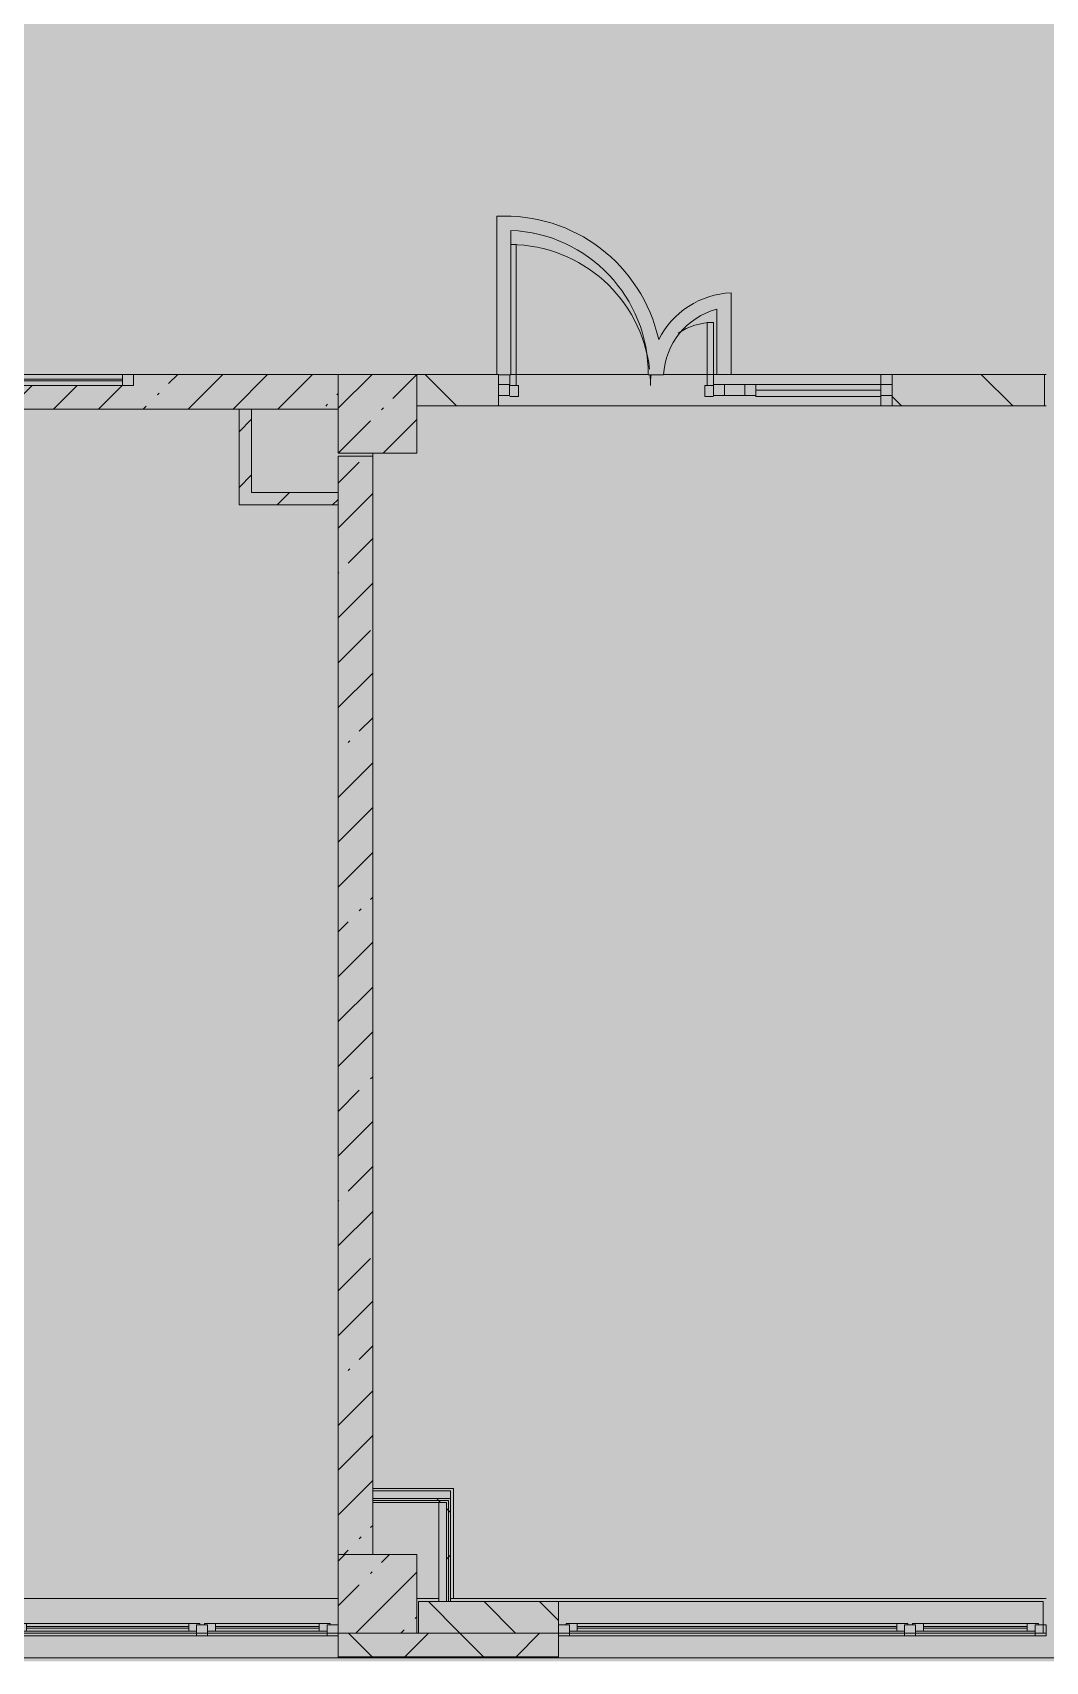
# Model space of a CAD drawing. Header units: millimetres. Extents: x 35363 to 232034, y -8553 to 29000.
# Drawn here: x 150492 to 156929, y -280 to 10073 of the extents above; entities that cross this region are included whole.
import ezdxf

# ---------------------------------------------------------------- set-up
doc = ezdxf.new("R2010")
doc.units = ezdxf.units.MM
doc.layers.add('A-DETL-GENF-1', color=7, linetype='Continuous', lineweight=9, true_color=0xc0c0c0, transparency=0.4)
for name, color, linetype, lineweight, true_color in [('A-DETL-GENF-4', 7, 'Continuous', 5, 0xb7b7b7), ('A-DOOR-4', 7, 'Continuous', 5, 0xe2e2e2), ('A-DOOR-5', 7, 'Continuous', 5, 0xb7b7b7), ('A-FLOR-2', 7, 'Continuous', 5, 0xb7b7b7), ('A-GLAZ-3', 7, 'Continuous', 5, 0x737373), ('A-GLAZ-CURT-3', 7, 'Continuous', 5, 0x737373), ('A-GLAZ-CWMG-4', 7, 'Continuous', 5, 0x737373), ('A-WALL-3', 7, 'Continuous', 9, 0x737373), ('A-WALL-4', 7, 'Continuous', 5, 0x737373), ('I-WALL-1', 7, 'Continuous', 5, 0xe7e7e7), ('I-WALL-4', 7, 'Continuous', 5, 0x737373), ('S-COLS-2', 7, 'Continuous', 5, 0x737373)]:
    doc.layers.add(name, color=color, linetype=linetype, lineweight=lineweight, true_color=true_color)
for name, color, linetype, lineweight in [('A-WALL-2', 7, 'Continuous', 5), ('I-WALL-3', 7, 'Continuous', 5), ('S-COLS-1', 7, 'Continuous', 5)]:
    doc.layers.add(name, color=color, linetype=linetype, lineweight=lineweight)
pattern_1 = [(45, (105024.03, 0), (-285.123, 285.123), []), (45, (105309.15, 0), (-285.123, 285.123), [504.031, -100.806, 16.764, -84.042])]
pattern_2 = [(45, (105024.03, 0), (-176.7767, 176.7767), [])]
pattern_3 = [(45, (105024, 0), (-530.33, 530.33), []), (135, (105024, 0), (-530.33, -530.33), [])]

# ---------------------------------------------------------------- blocks, each defined once
blk = doc.blocks.new('BSC_Колонна _Прямоугольная - 500х500-V54-2_6_2_птичка')
at = {"layer": 'S-COLS-1'}
h = blk.add_hatch(dxfattribs=at)
h.set_pattern_fill('FP_67', color=256, style=0, pattern_type=2)
h.set_pattern_definition([(45, (-47660, -7650), (-285.123, 285.123), []), (45, (-47374.88, -7650), (-285.123, 285.123), [504.031, -100.806, 16.764, -84.042])])
h.paths.add_polyline_path([(-250, -250), (250, -250), (250, 250), (-250, 250)])
at = {"layer": 'S-COLS-2'}
for p, q in [((250, 250), (-250, 250)), ((-250, 250), (-250, -250)), ((250, -250), (250, 250)), ((-250, -250), (250, -250))]:
    blk.add_line(p, q, dxfattribs=at)
blk = doc.blocks.new('BSC_Колонна _Прямоугольная - 500х500-V61-2_6_2_птичка')
at = {"layer": 'S-COLS-1'}
h = blk.add_hatch(dxfattribs=at)
h.set_pattern_fill('FP_74', color=256, style=0, pattern_type=2)
h.set_pattern_definition([(45, (-47660, -150), (-285.123, 285.123), []), (45, (-47374.88, -150), (-285.123, 285.123), [504.031, -100.806, 16.764, -84.042])])
h.paths.add_polyline_path([(-250, -250), (250, -250), (250, 250), (-250, 250), (-250, -86)])
at = {"layer": 'S-COLS-2'}
for p, q in [((250, 250), (-250, 250)), ((-250, 250), (-250, -250)), ((250, -250), (250, 250)), ((-250, -250), (250, -250))]:
    blk.add_line(p, q, dxfattribs=at)
blk = doc.blocks.new('120_Окно_СКБ_2Ст - 120_Окно_СКБ_2Ст 3100х2500 _мал_ створка слева-2_-V94-2_6_2_птичка')
at = {"layer": 'A-GLAZ-3'}
for p, q in [((-1550, -127), (-1550, -57)), ((-1550, -57), (-1480, -57)), ((1550, -57), (-1550, -57)), ((-1480, -57), (-1480, -127)), ((-720, -87), (-1480, -87)), ((-1480, -87), (-1480, -127)), ((-1430, -137), (-1430, -87)), ((-770, -137), (-770, -87)), ((-720, -127), (-720, -57)), ((-720, -57), (-650, -57)), ((-720, -127), (-720, -87)), ((-650, -57), (-650, -127)), ((1480, -87), (-650, -87)), ((-650, -87), (-650, -127)), ((-600, -137), (-600, -87)), ((1430, -137), (1430, -87)), ((1480, -127), (1480, -57)), ((1480, -57), (1550, -57)), ((1480, -127), (1480, -87)), ((1550, -57), (1550, -127)), ((-1480, -127), (-1550, -127)), ((-1550, -127), (-1500, -127)), ((-1480, -127), (-1500, -127)), ((-1500, -127), (-1500, -137)), ((-1500, -137), (-700, -137)), ((-700, -137), (-1500, -137)), ((-1430, -107), (-770, -107)), ((-770, -117), (-1430, -117)), ((-650, -127), (-720, -127)), ((-700, -127), (-720, -127)), ((-700, -127), (-670, -127)), ((-700, -137), (-700, -127)), ((-650, -127), (-670, -127)), ((-670, -127), (-670, -137)), ((-670, -137), (1500, -137)), ((1500, -137), (-670, -137)), ((-600, -107), (1430, -107)), ((1430, -117), (-600, -117)), ((1550, -127), (1480, -127)), ((1500, -127), (1480, -127)), ((1500, -127), (1550, -127)), ((1500, -137), (1500, -127))]:
    blk.add_line(p, q, dxfattribs=at)
blk = doc.blocks.new('120_Окно_СКБ_2Ст - 120_Окно_СКБ_2Ст 2100х2500 _мал створка СЛЕВА_-V96-2_6_2_птичка')
at = {"layer": 'A-GLAZ-3'}
for p, q in [((-1050, -127), (-1050, -57)), ((-1050, -57), (-980, -57)), ((1050, -57), (-1050, -57)), ((-980, -57), (-980, -127)), ((-220, -87), (-980, -87)), ((-980, -87), (-980, -127)), ((-930, -137), (-930, -87)), ((-270, -137), (-270, -87)), ((-220, -127), (-220, -57)), ((-220, -57), (-150, -57)), ((-220, -127), (-220, -87)), ((-150, -57), (-150, -127)), ((980, -87), (-150, -87)), ((-150, -87), (-150, -127)), ((-100, -137), (-100, -87)), ((930, -137), (930, -87)), ((980, -127), (980, -57)), ((980, -57), (1050, -57)), ((980, -127), (980, -87)), ((1050, -57), (1050, -127)), ((-980, -127), (-1050, -127)), ((-1050, -127), (-1000, -127)), ((-980, -127), (-1000, -127)), ((-1000, -127), (-1000, -137)), ((-1000, -137), (-200, -137)), ((-200, -137), (-1000, -137)), ((-930, -107), (-270, -107)), ((-270, -117), (-930, -117)), ((-150, -127), (-220, -127)), ((-200, -127), (-220, -127)), ((-200, -127), (-170, -127)), ((-200, -137), (-200, -127)), ((-150, -127), (-170, -127)), ((-170, -127), (-170, -137)), ((-170, -137), (1000, -137)), ((1000, -137), (-170, -137)), ((-100, -107), (930, -107)), ((930, -117), (-100, -117)), ((1050, -127), (980, -127)), ((1000, -127), (980, -127)), ((1000, -127), (1050, -127)), ((1000, -137), (1000, -127))]:
    blk.add_line(p, q, dxfattribs=at)
blk = doc.blocks.new('120_Окно_СКБ_1Ст - 120_Окно_СКБ_1Ст 400х1200 EI30-24228621-2_6_2_птичка')
at = {"layer": 'A-GLAZ-3'}
for p, q in [((-600, 40), (-600, 110)), ((-600, 110), (-530, 110)), ((600, 110), (-600, 110)), ((-530, 110), (-530, 40)), ((530, 40), (530, 110)), ((530, 110), (600, 110)), ((600, 110), (600, 40)), ((-530, 40), (-600, 40)), ((-600, 40), (600, 40)), ((530, 80), (-530, 80)), ((530, 70), (-530, 70)), ((600, 40), (530, 40))]:
    blk.add_line(p, q, dxfattribs=at)
blk = doc.blocks.new('Прямоугольный импост - 50 x 70 мм-V207-2_6_2_птичка')
at = {"layer": 'A-GLAZ-CWMG-4'}
for p, q in [((-70, 35), (0, 35)), ((-70, -35), (-70, 35)), ((0, 35), (0, -35)), ((0, -35), (-70, -35))]:
    blk.add_line(p, q, dxfattribs=at)
blk = doc.blocks.new('Дверь_Витражная_остекление_ - ДВН_ДАО_Главный вход_1200 в свету-V215-2_6_2_птичка')
at = {"layer": 'A-DOOR-4'}
for points in [[(-647, 30), (-607, 30), (-607, 925), (-639, 925), (-639, 97), (-647, 97), (-647, 35)], [(647, 30), (647, 430), (607, 430), (607, 30)]]:
    blk.add_hatch(color=256, dxfattribs=at).paths.add_polyline_path(points)
at = {"layer": 'A-DETL-GENF-4'}
for p, q in [((-607, 925), (-639, 925)), ((-607, 30), (-607, 925)), ((647, 430), (607, 430)), ((607, 430), (607, 30)), ((647, 35), (647, 430)), ((-647, 97), (-647, 35)), ((-647, 30), (-607, 30)), ((-592, 30), (-647, 30)), ((-592, -40), (-592, 30)), ((592, -40), (592, 30)), ((592, 30), (647, 30)), ((607, 30), (647, 30)), ((-647, -40), (-592, -40)), ((647, -40), (592, -40))]:
    blk.add_line(p, q, dxfattribs=at)
at = {"layer": 'A-DOOR-5'}
for p, q in [((647, 430), (647, 35)), ((-647, 97), (-647, 35))]:
    blk.add_line(p, q, dxfattribs=at)
for centre, radius, start, end in [((-647, 30), 895, 6.6442, 89.4744), ((647, 30), 400, 90, 124.0488), ((-647, 30), 895, 360, 4.3606), ((647, 30), 400, 170.1518, 180)]:
    blk.add_arc(centre, radius, start, end, dxfattribs=at)
blk = doc.blocks.new('Системная панель - Стемалит - 40мм-V209-2_6_2_птичка')
at = {"layer": 'A-GLAZ-CURT-3'}
for p, q in [((65, 35), (-65, 35)), ((-65, 35), (-65, -35)), ((65, -35), (65, 35)), ((-65, -35), (65, -35))]:
    blk.add_line(p, q, dxfattribs=at)
blk = doc.blocks.new('Прямоугольный импост - 50 x 70 мм-V210-2_6_2_птичка')
at = {"layer": 'A-GLAZ-CWMG-4'}
for p, q in [((-35, 35), (35, 35)), ((-35, -35), (-35, 35)), ((35, 35), (35, -35)), ((35, -35), (-35, -35))]:
    blk.add_line(p, q, dxfattribs=at)
blk = doc.blocks.new('Прямоугольный импост - 50 x 70 мм-V211-2_6_2_птичка')
at = {"layer": 'A-GLAZ-CWMG-4'}
for p, q in [((0, 35), (-70, 35)), ((-70, 35), (-70, -35)), ((0, -35), (0, 35)), ((-70, -35), (0, -35))]:
    blk.add_line(p, q, dxfattribs=at)
blk = doc.blocks.new('Системная панель - Стекло - 40мм-V216-2_6_2_птичка')
at = {"layer": 'A-GLAZ-CURT-3'}
for p, q in [((397.5, 0), (-397.5, 0)), ((-397.5, 0), (-397.5, -40)), ((397.5, -40), (397.5, 0)), ((-397.5, -40), (397.5, -40))]:
    blk.add_line(p, q, dxfattribs=at)
blk = doc.blocks.new('Прямоугольный импост - 50 x 70 мм-V213-2_6_2_птичка')
at = {"layer": 'A-GLAZ-CWMG-4'}
for p, q in [((-35, 35), (35, 35)), ((-35, -35), (-35, 35)), ((35, 35), (35, -35)), ((35, -35), (-35, -35))]:
    blk.add_line(p, q, dxfattribs=at)
blk = doc.blocks.new('Прямоугольный импост - 50 x 70 мм-V214-2_6_2_птичка')
at = {"layer": 'A-GLAZ-CWMG-4'}
blk.add_line((41991, 7835), (41196, 7835), dxfattribs=at)

msp = doc.modelspace()

# ---------------------------------------------------------------- hatches: boundary and pattern name
at = {"layer": 'A-DETL-GENF-1'}
msp.add_hatch(color=256, dxfattribs=at).paths.add_polyline_path([(180884, -280), (180884, 3300), (189884, 3300), (189884, 27350), (146934, 27350), (146934, 23778), (143784, 23778), (143784, -280), (180220.8, -280)])
at = {"layer": 'A-WALL-2'}
h = msp.add_hatch(dxfattribs=at)
h.set_pattern_fill('FP_93', color=256, style=0, pattern_type=2)
h.set_pattern_definition([(135, (105024.03, 0), (-176.7767, -176.7767), [])])
h.paths.add_polyline_path([(153834, -100), (153834, 100), (152944, 100), (152944, -100)])
h = msp.add_hatch(dxfattribs=at)
h.set_pattern_fill('FP_83', color=256, style=0, pattern_type=2)
h.set_pattern_definition([(45, (105024.03, 0), (-353.5534, 353.5534), []), (135, (105024.03, 0), (-353.5534, -353.5534), [])])
h.paths.add_polyline_path([(180724, -250), (180724, -100), (176584, -100), (176584, -250), (180220.8, -250)])
h.paths.add_polyline_path([(174754.2, -250), (175684, -250), (175684, -100), (172084, -100), (172084, -250), (172932, -250)])
h.paths.add_polyline_path([(163834, -250), (163834, -100), (163084, -100), (163084, -250), (163820.9, -250)])
h.paths.add_polyline_path([(167084, -250), (167084, -100), (165934, -100), (165934, -250), (166554.3, -250)])
h.paths.add_polyline_path([(170934, -250), (171184, -250), (171184, -100), (170184, -100), (170184, -250), (170434, -250)])
h.paths.add_polyline_path([(161998.7, -250), (162184, -250), (162184, -100), (161434, -100), (161434, -250)])
h.paths.add_polyline_path([(156934, -250), (158334, -250), (158334, -100), (156934, -100)])
h.paths.add_polyline_path([(153834, -250), (153834, -100), (152434, -100), (152434, -250), (152887.7, -250)])
h.paths.add_polyline_path([(150334, -250), (150334, -100), (149960.4, -100), (149960.4, -250)])
h.paths.add_polyline_path([(149060.4, -250), (149060.4, -100), (147684, -100), (147684, -250), (148434, -250)])
h.paths.add_polyline_path([(144094.9, -250), (144584, -250), (144584, -100), (143784, -100), (143788, -250), (144064, -250)])
at = {"layer": 'I-WALL-1'}
for points in [[(153148.1, 755), (153148.1, 805), (152654, 805), (152654, 755), (152887.7, 755)], [(153123.1, 100), (153123.1, 730), (153073.1, 730), (153073.1, 100)]]:
    msp.add_hatch(color=256, dxfattribs=at).paths.add_polyline_path(points)
at = {"layer": 'I-WALL-3'}
h = msp.add_hatch(dxfattribs=at)
h.set_pattern_fill('FP_91', color=256, style=0, pattern_type=2)
h.set_pattern_definition(pattern_1)
h.paths.add_polyline_path([(152434, 7680), (152434, 7900), (151134, 7900), (151134, 7830), (149934, 7830), (149934, 7900), (148434, 7900), (148434, 7680), (151884, 7680)])
h = msp.add_hatch(dxfattribs=at)
h.set_pattern_fill('FP_94', color=256, style=0, pattern_type=2)
h.set_pattern_definition([(135, (105024.03, 0), (-353.5534, -353.5534), [])])
h.paths.add_polyline_path([(156532.1, 7700), (156924, 7700), (156924, 7900), (155954, 7900), (155954, 7700)])
h.paths.add_polyline_path([(153454, 7700), (153454, 7900), (152934, 7900), (152934, 7700)])
h = msp.add_hatch(dxfattribs=at)
h.set_pattern_fill('FP_95', color=256, style=0, pattern_type=2)
h.set_pattern_definition(pattern_2)
h.paths.add_polyline_path([(151884, 7070), (151884, 7680), (151804, 7680), (151804, 7070)])
h = msp.add_hatch(dxfattribs=at)
h.set_pattern_fill('FP_91', color=256, style=0, pattern_type=2)
h.set_pattern_definition(pattern_1)
h.paths.add_polyline_path([(152434, 400), (152654, 400), (152654, 7380), (152434, 7380), (152434, 554.7)])
h = msp.add_hatch(dxfattribs=at)
h.set_pattern_fill('FP_95', color=256, style=0, pattern_type=2)
h.set_pattern_definition(pattern_2)
h.paths.add_polyline_path([(152434, 7070), (152434, 7150), (151884, 7150), (151884, 7070)])
h = msp.add_hatch(dxfattribs=at)
h.set_pattern_fill('FP_183', color=256, style=0, pattern_type=2)
h.set_pattern_definition(pattern_3)
h.paths.add_polyline_path([(153135.6, 742.5), (153148.1, 742.5), (153148.1, 755), (152654, 755), (152654, 742.5), (152887.7, 742.5)])
h = msp.add_hatch(dxfattribs=at)
h.set_pattern_fill('FP_183', color=256, style=0, pattern_type=2)
h.set_pattern_definition(pattern_3)
h.paths.add_polyline_path([(153123.1, 730), (153135.6, 730), (153135.6, 742.5), (152654, 742.5), (152654, 730), (153073.1, 730)])
h = msp.add_hatch(dxfattribs=at)
h.set_pattern_fill('FP_183', color=256, style=0, pattern_type=2)
h.set_pattern_definition(pattern_3)
h.paths.add_polyline_path([(153123.1, 100), (153135.6, 100), (153135.6, 730), (153123.1, 730), (153123.1, 621.2)])
h = msp.add_hatch(dxfattribs=at)
h.set_pattern_fill('FP_183', color=256, style=0, pattern_type=2)
h.set_pattern_definition(pattern_3)
h.paths.add_polyline_path([(153135.6, 100), (153148.1, 100), (153148.1, 742.5), (153135.6, 742.5), (153135.6, 622.4)])

# ---------------------------------------------------------------- linework, layer by layer
at = {"layer": 'A-FLOR-2'}
for p, q in [((153442.1, 8904.6), (153442.1, 7900)), ((153532.1, 7897), (153532.1, 8815.2)), ((154931, 7900), (154931, 8418.4)), ((154841, 8314.2), (154841, 7900)), ((153454, 7897), (153532.1, 7897)), ((153532.1, 7900), (154404.4, 7900)), ((154404.6, 7897), (154502.6, 7897)), ((154502.9, 7900), (155954, 7900)), ((155884, 7900), (154931, 7900)), ((155884, 7835), (155884, 7900)), ((156924, 7900), (156934, 7900)), ((155884, 7700), (155884, 7760)), ((156934, 7700), (156924, 7700)), ((152654, 7400), (152654, 7380)), ((152654, 820), (153168.1, 820)), ((153168.1, 820), (153168.1, 120))]:
    msp.add_line(p, q, dxfattribs=at)
for centre, radius, start, end in [((153494.6, 7906), 1000, 12.44956, 93.01125), ((153494.6, 7906), 910, 359.43333, 87.64026), ((154956, 7875), 544, 92.63401, 153.04618), ((154956, 7875), 454, 104.67311, 177.22246)]:
    msp.add_arc(centre, radius, start, end, dxfattribs=at)
at = {"layer": 'A-WALL-3'}
for p, q in [((151884, 7680), (151804, 7680)), ((152434, 7070), (152434, 7150)), ((152654, 805), (152654, 730)), ((152654, 755), (153148.1, 755)), ((152654, 742.5), (153135.6, 742.5)), ((153123.1, 730), (153073.1, 730)), ((153123.1, 100), (153123.1, 730)), ((153135.6, 100), (153135.6, 742.5)), ((152944, -100), (153834, -100)), ((152434, -250), (153834, -250)), ((152434, -253), (153834, -253))]:
    msp.add_line(p, q, dxfattribs=at)
at = {"layer": 'A-WALL-4'}
for p, q in [((152944, 100), (152944, -100)), ((152944, 100), (156914, 100)), ((153834, -258), (153834, 100)), ((156914, -100), (156914, 100)), ((152434, -100), (152434, -258)), ((152934, -100), (152944, -100)), ((163084, -258), (143786.9, -258))]:
    msp.add_line(p, q, dxfattribs=at)
at = {"layer": 'I-WALL-4'}
for p, q in [((152434, 7900), (151134, 7900)), ((153454, 7900), (152934, 7900)), ((153454, 7700), (153454, 7900)), ((153532.1, 7900), (154404.4, 7900)), ((154502.9, 7900), (154841, 7900)), ((155884, 7900), (156924, 7900)), ((155954, 7900), (155954, 7700)), ((156924, 7700), (156924, 7900)), ((149214, 7680), (151804, 7680)), ((151804, 7680), (151804, 7070)), ((151884, 7150), (151884, 7680)), ((151884, 7680), (152434, 7680)), ((156924, 7700), (152934, 7700)), ((152654, 7380), (152434, 7380)), ((152434, 7380), (152434, 7150)), ((152654, 805), (152654, 7380)), ((152434, 7150), (151884, 7150)), ((151804, 7070), (152434, 7070)), ((152434, 7070), (152434, 400)), ((153148.1, 805), (152654, 805)), ((152654, 400), (152654, 730)), ((152654, 730), (153073.1, 730)), ((153073.1, 730), (153073.1, 100)), ((153148.1, 100), (153148.1, 805)), ((148713.2, 120), (152434, 120)), ((152934, 120), (153073.1, 120)), ((153148.1, 120), (156934, 120)), ((152434, -100), (150334, -100)), ((156934, -100), (153834, -100))]:
    msp.add_line(p, q, dxfattribs=at)

# ---------------------------------------------------------------- block references
at = {"layer": 'A-DOOR-5'}
msp.add_blockref('Дверь_Витражная_остекление_ - ДВН_ДАО_Главный вход_1200 в свету-V215-2_6_2_птичка', (154171.5, 7800), dxfattribs=at)
at = {"layer": 'A-GLAZ-3'}
msp.add_blockref('120_Окно_СКБ_1Ст - 120_Окно_СКБ_1Ст 400х1200 EI30-24228621-2_6_2_птичка', (150534, 7790), dxfattribs=at)
at = {"layer": 'A-GLAZ-3', "rotation": 180}
for name, p in [('120_Окно_СКБ_2Ст - 120_Окно_СКБ_2Ст 2100х2500 _мал створка СЛЕВА_-V96-2_6_2_птичка', (151384, -175)), ('120_Окно_СКБ_2Ст - 120_Окно_СКБ_2Ст 3100х2500 _мал_ створка слева-2_-V94-2_6_2_птичка', (155384, -175))]:
    msp.add_blockref(name, p, dxfattribs=at)
at = {"layer": 'A-GLAZ-CURT-3'}
for name, p in [('Системная панель - Стемалит - 40мм-V209-2_6_2_птичка', (154954, 7800)), ('Системная панель - Стекло - 40мм-V216-2_6_2_птичка', (155486.5, 7800))]:
    msp.add_blockref(name, p, dxfattribs=at)
at = {"layer": 'A-GLAZ-CWMG-4', "rotation": 180}
msp.add_blockref('Прямоугольный импост - 50 x 70 мм-V211-2_6_2_птичка', (153454, 7800), dxfattribs=at)
at = {"layer": 'A-GLAZ-CWMG-4', "extrusion": (0, 0, -1), "rotation": 180}
for name, p in [('Прямоугольный импост - 50 x 70 мм-V210-2_6_2_птичка', (-154854, 7800)), ('Прямоугольный импост - 50 x 70 мм-V213-2_6_2_птичка', (-155054, 7800)), ('Прямоугольный импост - 50 x 70 мм-V207-2_6_2_птичка', (-155954, 7800))]:
    msp.add_blockref(name, p, dxfattribs=at)
at = {"layer": 'A-GLAZ-CWMG-4'}
msp.add_blockref('Прямоугольный импост - 50 x 70 мм-V214-2_6_2_птичка', (113893, 0), dxfattribs=at)
at = {"layer": 'S-COLS-2'}
for name, p in [('BSC_Колонна _Прямоугольная - 500х500-V54-2_6_2_птичка', (152684, 7650)), ('BSC_Колонна _Прямоугольная - 500х500-V61-2_6_2_птичка', (152684, 150))]:
    msp.add_blockref(name, p, dxfattribs=at)

doc.saveas('drawing.dxf')
